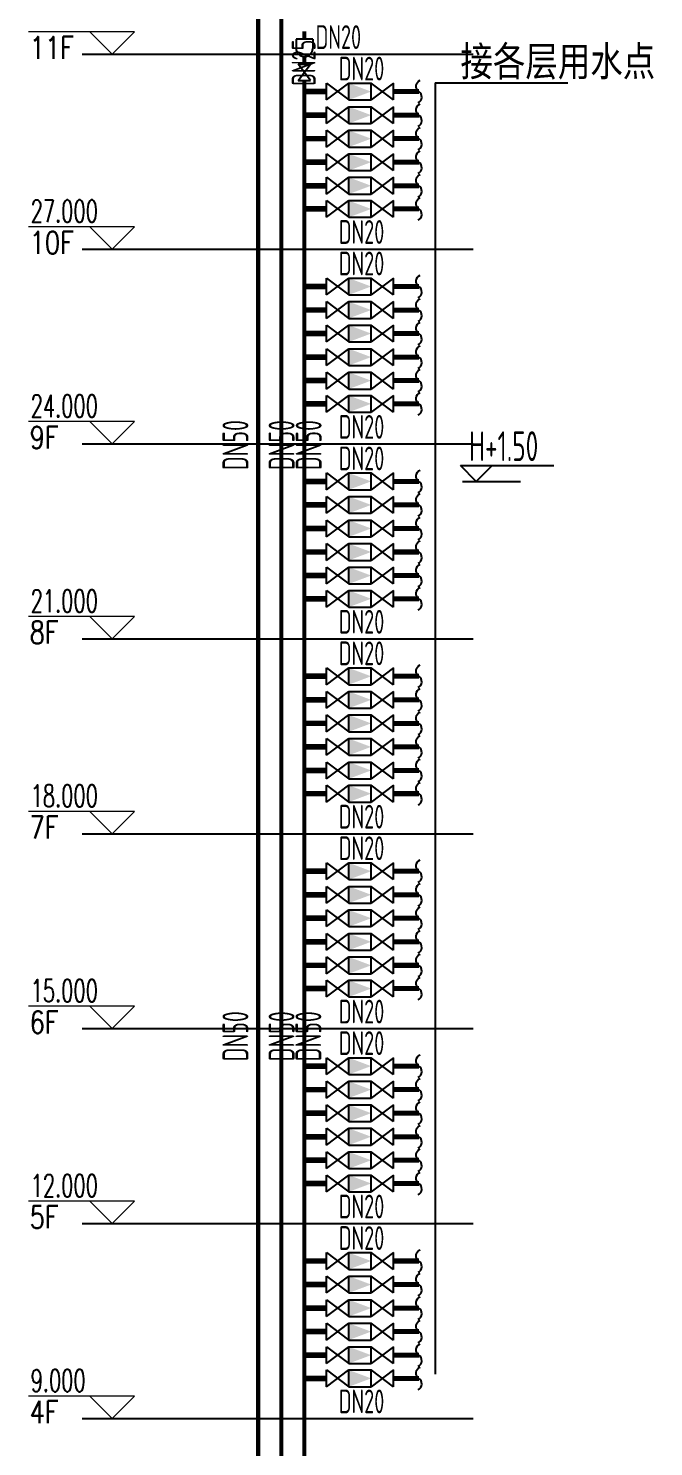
# Model space of a CAD drawing. Header units: millimetres. Extents: x 10779125 to 11142123, y -372083 to -144871.
# Drawn here: x 10897013 to 10903067, y -328478 to -314739 of the extents above; entities that cross this region are included whole.
import ezdxf
from ezdxf.enums import TextEntityAlignment as Align

# ---------------------------------------------------------------- set-up
doc = ezdxf.new("R2010")
doc.units = ezdxf.units.MM
doc.header["$LTSCALE"] = 1000
doc.header["$MEASUREMENT"] = 0
doc.layers.get('0').update_dxf_attribs({"color": 255, "linetype": 'CONTINUOUS'})
for name, color, linetype in [('_标注', 7, 'CONTINUOUS'), ('JG', 1, 'CONTINUOUS'), ('TWT', 7, 'CONTINUOUS'), ('TWT_TEXT', 7, 'CONTINUOUS'), ('W-OTHERS02', 7, 'CONTINUOUS'), ('WW_PJ', 7, 'CONTINUOUS'), ('喷淋', 6, 'CONTINUOUS'), ('消防', 3, 'CONTINUOUS')]:
    doc.layers.add(name, color=color, linetype=linetype)
doc.layers.add('TWT_ELEV', color=3, linetype='CONTINUOUS', lineweight=15)
doc.styles.add('_TWT_DIM', font='SIMPLEX', dxfattribs={"width": 0.8, "height": 3.5, "bigfont": 'HZTXT'})
doc.styles.add('_TWT_DIM_ELE', font='SIMPLEX', dxfattribs={"width": 0.8, "height": 3.5, "bigfont": 'HZTXT'})
doc.styles.add('gps_hz', font='tssdeng.shx', dxfattribs={"width": 0.7, "bigfont": 'tssdchn.shx'})
doc.styles.get("Standard").update_dxf_attribs({"font": 'symbol.ttf'})

# ---------------------------------------------------------------- blocks, each defined once
blk = doc.blocks.new('$DGFH')
blk.add_lwpolyline([(0.07, -1.01, -0.575183), (0, 0, 0.604745), (-0.11, 1.01, 16.924828)], format="xyb")

msp = doc.modelspace()

# ---------------------------------------------------------------- linework, layer by layer
for p, q in [((10900951.4, -315265.5), (10902236.5, -315265.5)), ((10900951.4, -315265.5), (10900951.4, -327775.6)), ((10901218.2, -319127.8), (10901779.8, -319127.8))]:
    msp.add_line(p, q)
at = {"layer": 'JG'}
for points, const_width in [([(10899237.9, -288179.3), (10899237.9, -333249.1)], 40.1), ([(10899462, -302059.3), (10899462, -333397.2)], 40.1), ([(10899686.2, -314844.1), (10899686.2, -314769.3)], 40.1), ([(10899686.2, -315085), (10899686.2, -315013.2)], 40.1), ([(10899686.2, -315245.5), (10899686.2, -333249.1)], 40.1), ([(10899686.2, -315351.8), (10899898.4, -315351.8)], 54.2), ([(10900548.6, -315351.8), (10900794.7, -315351.8)], 48.8), ([(10899686.2, -315579.8), (10899898.4, -315579.8)], 54.2), ([(10900548.6, -315579.8), (10900794.7, -315579.8)], 48.8), ([(10899686.2, -315807.7), (10899898.4, -315807.7)], 54.2), ([(10900548.6, -315807.7), (10900794.7, -315807.7)], 48.8), ([(10899686.2, -316035.7), (10899898.4, -316035.7)], 54.2), ([(10900548.6, -316035.7), (10900794.7, -316035.7)], 48.8), ([(10899686.2, -316263.7), (10899898.4, -316263.7)], 54.2), ([(10900548.6, -316263.7), (10900794.7, -316263.7)], 48.8), ([(10899686.2, -316488.7), (10899898.4, -316488.7)], 54.2), ([(10900548.6, -316488.7), (10900794.7, -316488.7)], 48.8), ([(10899686.2, -317239.8), (10899898.4, -317239.8)], 54.2), ([(10900548.6, -317239.8), (10900794.7, -317239.8)], 48.8), ([(10899686.2, -317467.8), (10899898.4, -317467.8)], 54.2), ([(10900548.6, -317467.8), (10900794.7, -317467.8)], 48.8), ([(10899686.2, -317695.7), (10899898.4, -317695.7)], 54.2), ([(10900548.6, -317695.7), (10900794.7, -317695.7)], 48.8), ([(10899686.2, -317923.7), (10899898.4, -317923.7)], 54.2), ([(10900548.6, -317923.7), (10900794.7, -317923.7)], 48.8), ([(10899686.2, -318151.7), (10899898.4, -318151.7)], 54.2), ([(10900548.6, -318151.7), (10900794.7, -318151.7)], 48.8), ([(10899686.2, -318376.7), (10899898.4, -318376.7)], 54.2), ([(10900548.6, -318376.7), (10900794.7, -318376.7)], 48.8), ([(10899686.2, -319127.8), (10899898.4, -319127.8)], 54.2), ([(10900548.6, -319127.8), (10900794.7, -319127.8)], 48.8), ([(10899686.2, -319355.8), (10899898.4, -319355.8)], 54.2), ([(10900548.6, -319355.8), (10900794.7, -319355.8)], 48.8), ([(10899686.2, -319583.7), (10899898.4, -319583.7)], 54.2), ([(10900548.6, -319583.7), (10900794.7, -319583.7)], 48.8), ([(10899686.2, -319811.7), (10899898.4, -319811.7)], 54.2), ([(10900548.6, -319811.7), (10900794.7, -319811.7)], 48.8), ([(10899686.2, -320039.7), (10899898.4, -320039.7)], 54.2), ([(10900548.6, -320039.7), (10900794.7, -320039.7)], 48.8), ([(10899686.2, -320264.7), (10899898.4, -320264.7)], 54.2), ([(10900548.6, -320264.7), (10900794.7, -320264.7)], 48.8), ([(10899686.2, -321015.8), (10899898.4, -321015.8)], 54.2), ([(10900548.6, -321015.8), (10900794.7, -321015.8)], 48.8), ([(10899686.2, -321243.8), (10899898.4, -321243.8)], 54.2), ([(10900548.6, -321243.8), (10900794.7, -321243.8)], 48.8), ([(10899686.2, -321471.7), (10899898.4, -321471.7)], 54.2), ([(10900548.6, -321471.7), (10900794.7, -321471.7)], 48.8), ([(10899686.2, -321699.7), (10899898.4, -321699.7)], 54.2), ([(10900548.6, -321699.7), (10900794.7, -321699.7)], 48.8), ([(10899686.2, -321927.7), (10899898.4, -321927.7)], 54.2), ([(10900548.6, -321927.7), (10900794.7, -321927.7)], 48.8), ([(10899686.2, -322152.7), (10899898.4, -322152.7)], 54.2), ([(10900548.6, -322152.7), (10900794.7, -322152.7)], 48.8), ([(10899686.2, -322903.8), (10899898.4, -322903.8)], 54.2), ([(10900548.6, -322903.8), (10900794.7, -322903.8)], 48.8), ([(10899686.2, -323131.8), (10899898.4, -323131.8)], 54.2), ([(10900548.6, -323131.8), (10900794.7, -323131.8)], 48.8), ([(10899686.2, -323359.7), (10899898.4, -323359.7)], 54.2), ([(10900548.6, -323359.7), (10900794.7, -323359.7)], 48.8), ([(10899686.2, -323587.7), (10899898.4, -323587.7)], 54.2), ([(10900548.6, -323587.7), (10900794.7, -323587.7)], 48.8), ([(10899686.2, -323815.7), (10899898.4, -323815.7)], 54.2), ([(10900548.6, -323815.7), (10900794.7, -323815.7)], 48.8), ([(10899686.2, -324040.7), (10899898.4, -324040.7)], 54.2), ([(10900548.6, -324040.7), (10900794.7, -324040.7)], 48.8), ([(10899686.2, -324791.8), (10899898.4, -324791.8)], 54.2), ([(10900548.6, -324791.8), (10900794.7, -324791.8)], 48.8), ([(10899686.2, -325019.8), (10899898.4, -325019.8)], 54.2), ([(10900548.6, -325019.8), (10900794.7, -325019.8)], 48.8), ([(10899686.2, -325247.7), (10899898.4, -325247.7)], 54.2), ([(10900548.6, -325247.7), (10900794.7, -325247.7)], 48.8), ([(10899686.2, -325475.7), (10899898.4, -325475.7)], 54.2), ([(10900548.6, -325475.7), (10900794.7, -325475.7)], 48.8), ([(10899686.2, -325703.7), (10899898.4, -325703.7)], 54.2), ([(10900548.6, -325703.7), (10900794.7, -325703.7)], 48.8), ([(10899686.2, -325928.7), (10899898.4, -325928.7)], 54.2), ([(10900548.6, -325928.7), (10900794.7, -325928.7)], 48.8), ([(10899686.2, -326679.8), (10899898.4, -326679.8)], 54.2), ([(10900548.6, -326679.8), (10900794.7, -326679.8)], 48.8), ([(10899686.2, -326907.8), (10899898.4, -326907.8)], 54.2), ([(10900548.6, -326907.8), (10900794.7, -326907.8)], 48.8), ([(10899686.2, -327135.7), (10899898.4, -327135.7)], 54.2), ([(10900548.6, -327135.7), (10900794.7, -327135.7)], 48.8), ([(10899686.2, -327363.7), (10899898.4, -327363.7)], 54.2), ([(10900548.6, -327363.7), (10900794.7, -327363.7)], 48.8), ([(10899686.2, -327591.7), (10899898.4, -327591.7)], 54.2), ([(10900548.6, -327591.7), (10900794.7, -327591.7)], 48.8), ([(10899686.2, -327816.7), (10899898.4, -327816.7)], 54.2), ([(10900548.6, -327816.7), (10900794.7, -327816.7)], 48.8)]:
    msp.add_lwpolyline(points, dxfattribs=dict(at, const_width=const_width))
at = {"layer": 'TWT', "color": 8}
for p, q in [((10897534.8, -314988.8), (10901321.3, -314988.8)), ((10897534.8, -316876.8), (10901321.3, -316876.8)), ((10897534.8, -318764.8), (10901321.3, -318764.8)), ((10897534.8, -320652.8), (10901321.3, -320652.8)), ((10897534.8, -322540.8), (10901321.3, -322540.8)), ((10897534.8, -324428.8), (10901321.3, -324428.8)), ((10897534.8, -326316.8), (10901321.3, -326316.8)), ((10897534.8, -328204.8), (10901321.3, -328204.8))]:
    msp.add_line(p, q, dxfattribs=at)
at = {"layer": 'TWT_ELEV'}
for p, q in [((10898041, -314772.8), (10897013.5, -314772.8)), ((10897825, -314988.8), (10897609, -314772.8)), ((10897825, -314988.8), (10898041, -314772.8)), ((10898041, -316660.8), (10897013.5, -316660.8)), ((10897825, -316876.8), (10897609, -316660.8)), ((10897825, -316876.8), (10898041, -316660.8)), ((10898041, -318548.8), (10897013.5, -318548.8)), ((10897825, -318764.8), (10897609, -318548.8)), ((10897825, -318764.8), (10898041, -318548.8)), ((10898041, -320436.8), (10897013.5, -320436.8)), ((10897825, -320652.8), (10897609, -320436.8)), ((10897825, -320652.8), (10898041, -320436.8)), ((10898041, -322324.8), (10897013.5, -322324.8)), ((10897825, -322540.8), (10897609, -322324.8)), ((10897825, -322540.8), (10898041, -322324.8)), ((10898041, -324212.8), (10897013.5, -324212.8)), ((10897825, -324428.8), (10897609, -324212.8)), ((10897825, -324428.8), (10898041, -324212.8)), ((10898041, -326100.8), (10897013.5, -326100.8)), ((10897825, -326316.8), (10897609, -326100.8)), ((10897825, -326316.8), (10898041, -326100.8)), ((10898041, -327988.8), (10897013.5, -327988.8)), ((10897825, -328204.8), (10897609, -327988.8)), ((10897825, -328204.8), (10898041, -327988.8))]:
    msp.add_line(p, q, dxfattribs=at)
at = {"layer": 'W-OTHERS02', "color": 0}
for p, q in [((10901350.3, -319127.8), (10901197.6, -318975)), ((10901197.6, -318975), (10902085.2, -318975)), ((10901350.3, -319127.8), (10901197.6, -318975)), ((10901197.6, -318975), (10902102.7, -318975)), ((10901350.3, -319127.8), (10901503.1, -318975)), ((10901350.3, -319127.8), (10901503.1, -318975))]:
    msp.add_line(p, q, dxfattribs=at)
at = {"layer": '喷淋'}
for p, q in [((10899746.4, -315245.5), (10899625.9, -315085)), ((10899625.9, -315245.5), (10899746.4, -315085)), ((10899625.9, -315085), (10899746.4, -315085)), ((10899625.9, -315245.5), (10899746.4, -315245.5)), ((10899898.4, -315433.1), (10899898.4, -315270.5)), ((10899898.4, -315433.1), (10900115.2, -315270.5)), ((10899898.4, -315270.5), (10900115.2, -315433.1)), ((10900115.2, -315270.5), (10900331.9, -315270.5)), ((10900115.2, -315433.1), (10900115.2, -315270.5)), ((10900115.2, -315433.1), (10900115.2, -315270.5)), ((10900115.2, -315433.1), (10900115.2, -315270.5)), ((10900115.2, -315433.1), (10900115.2, -315270.5)), ((10900115.2, -315433.1), (10900115.2, -315270.5)), ((10900115.2, -315433.1), (10900115.2, -315270.5)), ((10900115.2, -315433.1), (10900115.2, -315270.5)), ((10900115.2, -315433.1), (10900115.2, -315270.5)), ((10900115.2, -315433.1), (10900115.2, -315270.5)), ((10900331.9, -315433.1), (10900331.9, -315270.5)), ((10900548.6, -315433.1), (10900331.9, -315270.5)), ((10900548.6, -315270.5), (10900331.9, -315433.1)), ((10900548.6, -315433.1), (10900548.6, -315270.5)), ((10900115.2, -315433.1), (10900331.9, -315433.1)), ((10899898.4, -315661), (10899898.4, -315498.5)), ((10899898.4, -315661), (10900115.2, -315498.5)), ((10899898.4, -315498.5), (10900115.2, -315661)), ((10900115.2, -315498.5), (10900331.9, -315498.5)), ((10900115.2, -315661), (10900115.2, -315498.5)), ((10900115.2, -315661), (10900115.2, -315498.5)), ((10900115.2, -315661), (10900115.2, -315498.5)), ((10900115.2, -315661), (10900115.2, -315498.5)), ((10900115.2, -315661), (10900115.2, -315498.5)), ((10900115.2, -315661), (10900115.2, -315498.5)), ((10900115.2, -315661), (10900115.2, -315498.5)), ((10900115.2, -315661), (10900115.2, -315498.5)), ((10900115.2, -315661), (10900115.2, -315498.5)), ((10900331.9, -315661), (10900331.9, -315498.5)), ((10900548.6, -315661), (10900331.9, -315498.5)), ((10900548.6, -315498.5), (10900331.9, -315661)), ((10900548.6, -315661), (10900548.6, -315498.5)), ((10900115.2, -315661), (10900331.9, -315661)), ((10899898.4, -315889), (10899898.4, -315726.5)), ((10899898.4, -315889), (10900115.2, -315726.5)), ((10899898.4, -315726.5), (10900115.2, -315889)), ((10900115.2, -315726.5), (10900331.9, -315726.5)), ((10900115.2, -315889), (10900115.2, -315726.5)), ((10900115.2, -315889), (10900115.2, -315726.5)), ((10900115.2, -315889), (10900115.2, -315726.5)), ((10900115.2, -315889), (10900115.2, -315726.5)), ((10900115.2, -315889), (10900115.2, -315726.5)), ((10900115.2, -315889), (10900115.2, -315726.5)), ((10900115.2, -315889), (10900115.2, -315726.5)), ((10900115.2, -315889), (10900115.2, -315726.5)), ((10900115.2, -315889), (10900115.2, -315726.5)), ((10900331.9, -315889), (10900331.9, -315726.5)), ((10900548.6, -315889), (10900331.9, -315726.5)), ((10900548.6, -315726.5), (10900331.9, -315889)), ((10900548.6, -315889), (10900548.6, -315726.5)), ((10899898.4, -316117), (10899898.4, -315954.4)), ((10899898.4, -316117), (10900115.2, -315954.4)), ((10899898.4, -315954.4), (10900115.2, -316117)), ((10900115.2, -315889), (10900331.9, -315889)), ((10900115.2, -315954.4), (10900331.9, -315954.4)), ((10900115.2, -316117), (10900115.2, -315954.4)), ((10900115.2, -316117), (10900115.2, -315954.4)), ((10900115.2, -316117), (10900115.2, -315954.4)), ((10900115.2, -316117), (10900115.2, -315954.4)), ((10900115.2, -316117), (10900115.2, -315954.4)), ((10900115.2, -316117), (10900115.2, -315954.4)), ((10900115.2, -316117), (10900115.2, -315954.4)), ((10900115.2, -316117), (10900115.2, -315954.4)), ((10900115.2, -316117), (10900115.2, -315954.4)), ((10900331.9, -316117), (10900331.9, -315954.4)), ((10900548.6, -316117), (10900331.9, -315954.4)), ((10900548.6, -315954.4), (10900331.9, -316117)), ((10900548.6, -316117), (10900548.6, -315954.4)), ((10900115.2, -316117), (10900331.9, -316117)), ((10899898.4, -316345), (10899898.4, -316182.4)), ((10899898.4, -316345), (10900115.2, -316182.4)), ((10899898.4, -316182.4), (10900115.2, -316345)), ((10900115.2, -316182.4), (10900331.9, -316182.4)), ((10900115.2, -316345), (10900115.2, -316182.4)), ((10900115.2, -316345), (10900115.2, -316182.4)), ((10900115.2, -316345), (10900115.2, -316182.4)), ((10900115.2, -316345), (10900115.2, -316182.4)), ((10900115.2, -316345), (10900115.2, -316182.4)), ((10900115.2, -316345), (10900115.2, -316182.4)), ((10900115.2, -316345), (10900115.2, -316182.4)), ((10900115.2, -316345), (10900115.2, -316182.4)), ((10900115.2, -316345), (10900115.2, -316182.4)), ((10900331.9, -316345), (10900331.9, -316182.4)), ((10900548.6, -316345), (10900331.9, -316182.4)), ((10900548.6, -316182.4), (10900331.9, -316345)), ((10900548.6, -316345), (10900548.6, -316182.4)), ((10900115.2, -316345), (10900331.9, -316345)), ((10899898.4, -316569.9), (10899898.4, -316407.4)), ((10899898.4, -316569.9), (10900115.2, -316407.4)), ((10899898.4, -316407.4), (10900115.2, -316569.9)), ((10900115.2, -316407.4), (10900331.9, -316407.4)), ((10900115.2, -316569.9), (10900115.2, -316407.4)), ((10900115.2, -316569.9), (10900115.2, -316407.4)), ((10900115.2, -316569.9), (10900115.2, -316407.4)), ((10900115.2, -316569.9), (10900115.2, -316407.4)), ((10900115.2, -316569.9), (10900115.2, -316407.4)), ((10900115.2, -316569.9), (10900115.2, -316407.4)), ((10900115.2, -316569.9), (10900115.2, -316407.4)), ((10900115.2, -316569.9), (10900115.2, -316407.4)), ((10900115.2, -316569.9), (10900115.2, -316407.4)), ((10900331.9, -316569.9), (10900331.9, -316407.4)), ((10900548.6, -316569.9), (10900331.9, -316407.4)), ((10900548.6, -316407.4), (10900331.9, -316569.9)), ((10900548.6, -316569.9), (10900548.6, -316407.4)), ((10900115.2, -316569.9), (10900331.9, -316569.9)), ((10899898.4, -317321.1), (10899898.4, -317158.5)), ((10899898.4, -317321.1), (10900115.2, -317158.5)), ((10899898.4, -317158.5), (10900115.2, -317321.1)), ((10900115.2, -317158.5), (10900331.9, -317158.5)), ((10900115.2, -317321.1), (10900115.2, -317158.5)), ((10900115.2, -317321.1), (10900115.2, -317158.5)), ((10900115.2, -317321.1), (10900115.2, -317158.5)), ((10900115.2, -317321.1), (10900115.2, -317158.5)), ((10900115.2, -317321.1), (10900115.2, -317158.5)), ((10900115.2, -317321.1), (10900115.2, -317158.5)), ((10900115.2, -317321.1), (10900115.2, -317158.5)), ((10900115.2, -317321.1), (10900115.2, -317158.5)), ((10900115.2, -317321.1), (10900115.2, -317158.5)), ((10900331.9, -317321.1), (10900331.9, -317158.5)), ((10900548.6, -317321.1), (10900331.9, -317158.5)), ((10900548.6, -317158.5), (10900331.9, -317321.1)), ((10900548.6, -317321.1), (10900548.6, -317158.5)), ((10900115.2, -317321.1), (10900331.9, -317321.1)), ((10899898.4, -317549), (10899898.4, -317386.5)), ((10899898.4, -317549), (10900115.2, -317386.5)), ((10899898.4, -317386.5), (10900115.2, -317549)), ((10900115.2, -317386.5), (10900331.9, -317386.5)), ((10900115.2, -317549), (10900115.2, -317386.5)), ((10900115.2, -317549), (10900115.2, -317386.5)), ((10900115.2, -317549), (10900115.2, -317386.5)), ((10900115.2, -317549), (10900115.2, -317386.5)), ((10900115.2, -317549), (10900115.2, -317386.5)), ((10900115.2, -317549), (10900115.2, -317386.5)), ((10900115.2, -317549), (10900115.2, -317386.5)), ((10900115.2, -317549), (10900115.2, -317386.5)), ((10900115.2, -317549), (10900115.2, -317386.5)), ((10900331.9, -317549), (10900331.9, -317386.5)), ((10900548.6, -317549), (10900331.9, -317386.5)), ((10900548.6, -317386.5), (10900331.9, -317549)), ((10900548.6, -317549), (10900548.6, -317386.5)), ((10899898.4, -317777), (10899898.4, -317614.5)), ((10899898.4, -317777), (10900115.2, -317614.5)), ((10899898.4, -317614.5), (10900115.2, -317777)), ((10900115.2, -317549), (10900331.9, -317549)), ((10900115.2, -317614.5), (10900331.9, -317614.5)), ((10900115.2, -317777), (10900115.2, -317614.5)), ((10900115.2, -317777), (10900115.2, -317614.5)), ((10900115.2, -317777), (10900115.2, -317614.5)), ((10900115.2, -317777), (10900115.2, -317614.5)), ((10900115.2, -317777), (10900115.2, -317614.5)), ((10900115.2, -317777), (10900115.2, -317614.5)), ((10900115.2, -317777), (10900115.2, -317614.5)), ((10900115.2, -317777), (10900115.2, -317614.5)), ((10900115.2, -317777), (10900115.2, -317614.5)), ((10900331.9, -317777), (10900331.9, -317614.5)), ((10900548.6, -317777), (10900331.9, -317614.5)), ((10900548.6, -317614.5), (10900331.9, -317777)), ((10900548.6, -317777), (10900548.6, -317614.5)), ((10899898.4, -318005), (10899898.4, -317842.4)), ((10899898.4, -318005), (10900115.2, -317842.4)), ((10899898.4, -317842.4), (10900115.2, -318005)), ((10900115.2, -317777), (10900331.9, -317777)), ((10900115.2, -317842.4), (10900331.9, -317842.4)), ((10900115.2, -318005), (10900115.2, -317842.4)), ((10900115.2, -318005), (10900115.2, -317842.4)), ((10900115.2, -318005), (10900115.2, -317842.4)), ((10900115.2, -318005), (10900115.2, -317842.4)), ((10900115.2, -318005), (10900115.2, -317842.4)), ((10900115.2, -318005), (10900115.2, -317842.4)), ((10900115.2, -318005), (10900115.2, -317842.4)), ((10900115.2, -318005), (10900115.2, -317842.4)), ((10900115.2, -318005), (10900115.2, -317842.4)), ((10900331.9, -318005), (10900331.9, -317842.4)), ((10900548.6, -318005), (10900331.9, -317842.4)), ((10900548.6, -317842.4), (10900331.9, -318005)), ((10900548.6, -318005), (10900548.6, -317842.4)), ((10900115.2, -318005), (10900331.9, -318005)), ((10899898.4, -318233), (10899898.4, -318070.4)), ((10899898.4, -318233), (10900115.2, -318070.4)), ((10899898.4, -318070.4), (10900115.2, -318233)), ((10900115.2, -318070.4), (10900331.9, -318070.4)), ((10900115.2, -318233), (10900115.2, -318070.4)), ((10900115.2, -318233), (10900115.2, -318070.4)), ((10900115.2, -318233), (10900115.2, -318070.4)), ((10900115.2, -318233), (10900115.2, -318070.4)), ((10900115.2, -318233), (10900115.2, -318070.4)), ((10900115.2, -318233), (10900115.2, -318070.4)), ((10900115.2, -318233), (10900115.2, -318070.4)), ((10900115.2, -318233), (10900115.2, -318070.4)), ((10900115.2, -318233), (10900115.2, -318070.4)), ((10900331.9, -318233), (10900331.9, -318070.4)), ((10900548.6, -318233), (10900331.9, -318070.4)), ((10900548.6, -318070.4), (10900331.9, -318233)), ((10900548.6, -318233), (10900548.6, -318070.4)), ((10899898.4, -318457.9), (10899898.4, -318295.4)), ((10899898.4, -318457.9), (10900115.2, -318295.4)), ((10899898.4, -318295.4), (10900115.2, -318457.9)), ((10900115.2, -318233), (10900331.9, -318233)), ((10900115.2, -318295.4), (10900331.9, -318295.4)), ((10900115.2, -318457.9), (10900115.2, -318295.4)), ((10900115.2, -318457.9), (10900115.2, -318295.4)), ((10900115.2, -318457.9), (10900115.2, -318295.4)), ((10900115.2, -318457.9), (10900115.2, -318295.4)), ((10900115.2, -318457.9), (10900115.2, -318295.4)), ((10900115.2, -318457.9), (10900115.2, -318295.4)), ((10900115.2, -318457.9), (10900115.2, -318295.4)), ((10900115.2, -318457.9), (10900115.2, -318295.4)), ((10900115.2, -318457.9), (10900115.2, -318295.4)), ((10900331.9, -318457.9), (10900331.9, -318295.4)), ((10900548.6, -318457.9), (10900331.9, -318295.4)), ((10900548.6, -318295.4), (10900331.9, -318457.9)), ((10900548.6, -318457.9), (10900548.6, -318295.4)), ((10900115.2, -318457.9), (10900331.9, -318457.9)), ((10899898.4, -319209.1), (10899898.4, -319046.5)), ((10899898.4, -319209.1), (10900115.2, -319046.5)), ((10899898.4, -319046.5), (10900115.2, -319209.1)), ((10900115.2, -319046.5), (10900331.9, -319046.5)), ((10900115.2, -319209.1), (10900115.2, -319046.5)), ((10900115.2, -319209.1), (10900115.2, -319046.5)), ((10900115.2, -319209.1), (10900115.2, -319046.5)), ((10900115.2, -319209.1), (10900115.2, -319046.5)), ((10900115.2, -319209.1), (10900115.2, -319046.5)), ((10900115.2, -319209.1), (10900115.2, -319046.5)), ((10900115.2, -319209.1), (10900115.2, -319046.5)), ((10900115.2, -319209.1), (10900115.2, -319046.5)), ((10900115.2, -319209.1), (10900115.2, -319046.5)), ((10900331.9, -319209.1), (10900331.9, -319046.5)), ((10900548.6, -319209.1), (10900331.9, -319046.5)), ((10900548.6, -319046.5), (10900331.9, -319209.1)), ((10900548.6, -319209.1), (10900548.6, -319046.5)), ((10899898.4, -319437), (10899898.4, -319274.5)), ((10899898.4, -319437), (10900115.2, -319274.5)), ((10899898.4, -319274.5), (10900115.2, -319437)), ((10900115.2, -319209.1), (10900331.9, -319209.1)), ((10900115.2, -319274.5), (10900331.9, -319274.5)), ((10900115.2, -319437), (10900115.2, -319274.5)), ((10900115.2, -319437), (10900115.2, -319274.5)), ((10900115.2, -319437), (10900115.2, -319274.5)), ((10900115.2, -319437), (10900115.2, -319274.5)), ((10900115.2, -319437), (10900115.2, -319274.5)), ((10900115.2, -319437), (10900115.2, -319274.5)), ((10900115.2, -319437), (10900115.2, -319274.5)), ((10900115.2, -319437), (10900115.2, -319274.5)), ((10900115.2, -319437), (10900115.2, -319274.5)), ((10900331.9, -319437), (10900331.9, -319274.5)), ((10900548.6, -319437), (10900331.9, -319274.5)), ((10900548.6, -319274.5), (10900331.9, -319437)), ((10900548.6, -319437), (10900548.6, -319274.5)), ((10899898.4, -319665), (10899898.4, -319502.5)), ((10899898.4, -319665), (10900115.2, -319502.5)), ((10899898.4, -319502.5), (10900115.2, -319665)), ((10900115.2, -319437), (10900331.9, -319437)), ((10900115.2, -319502.5), (10900331.9, -319502.5)), ((10900115.2, -319665), (10900115.2, -319502.5)), ((10900115.2, -319665), (10900115.2, -319502.5)), ((10900115.2, -319665), (10900115.2, -319502.5)), ((10900115.2, -319665), (10900115.2, -319502.5)), ((10900115.2, -319665), (10900115.2, -319502.5)), ((10900115.2, -319665), (10900115.2, -319502.5)), ((10900115.2, -319665), (10900115.2, -319502.5)), ((10900115.2, -319665), (10900115.2, -319502.5)), ((10900115.2, -319665), (10900115.2, -319502.5)), ((10900331.9, -319665), (10900331.9, -319502.5)), ((10900548.6, -319665), (10900331.9, -319502.5)), ((10900548.6, -319502.5), (10900331.9, -319665)), ((10900548.6, -319665), (10900548.6, -319502.5)), ((10900115.2, -319665), (10900331.9, -319665)), ((10899898.4, -319893), (10899898.4, -319730.4)), ((10899898.4, -319893), (10900115.2, -319730.4)), ((10899898.4, -319730.4), (10900115.2, -319893)), ((10900115.2, -319730.4), (10900331.9, -319730.4)), ((10900115.2, -319893), (10900115.2, -319730.4)), ((10900115.2, -319893), (10900115.2, -319730.4)), ((10900115.2, -319893), (10900115.2, -319730.4)), ((10900115.2, -319893), (10900115.2, -319730.4)), ((10900115.2, -319893), (10900115.2, -319730.4)), ((10900115.2, -319893), (10900115.2, -319730.4)), ((10900115.2, -319893), (10900115.2, -319730.4)), ((10900115.2, -319893), (10900115.2, -319730.4)), ((10900115.2, -319893), (10900115.2, -319730.4)), ((10900331.9, -319893), (10900331.9, -319730.4)), ((10900548.6, -319893), (10900331.9, -319730.4)), ((10900548.6, -319730.4), (10900331.9, -319893)), ((10900548.6, -319893), (10900548.6, -319730.4)), ((10899898.4, -320121), (10899898.4, -319958.4)), ((10899898.4, -320121), (10900115.2, -319958.4)), ((10899898.4, -319958.4), (10900115.2, -320121)), ((10900115.2, -319893), (10900331.9, -319893)), ((10900115.2, -319958.4), (10900331.9, -319958.4)), ((10900115.2, -320121), (10900115.2, -319958.4)), ((10900115.2, -320121), (10900115.2, -319958.4)), ((10900115.2, -320121), (10900115.2, -319958.4)), ((10900115.2, -320121), (10900115.2, -319958.4)), ((10900115.2, -320121), (10900115.2, -319958.4)), ((10900115.2, -320121), (10900115.2, -319958.4)), ((10900115.2, -320121), (10900115.2, -319958.4)), ((10900115.2, -320121), (10900115.2, -319958.4)), ((10900115.2, -320121), (10900115.2, -319958.4)), ((10900331.9, -320121), (10900331.9, -319958.4)), ((10900548.6, -320121), (10900331.9, -319958.4)), ((10900548.6, -319958.4), (10900331.9, -320121)), ((10900548.6, -320121), (10900548.6, -319958.4)), ((10899898.4, -320345.9), (10899898.4, -320183.4)), ((10899898.4, -320345.9), (10900115.2, -320183.4)), ((10899898.4, -320183.4), (10900115.2, -320345.9)), ((10900115.2, -320121), (10900331.9, -320121)), ((10900115.2, -320183.4), (10900331.9, -320183.4)), ((10900115.2, -320345.9), (10900115.2, -320183.4)), ((10900115.2, -320345.9), (10900115.2, -320183.4)), ((10900115.2, -320345.9), (10900115.2, -320183.4)), ((10900115.2, -320345.9), (10900115.2, -320183.4)), ((10900115.2, -320345.9), (10900115.2, -320183.4)), ((10900115.2, -320345.9), (10900115.2, -320183.4)), ((10900115.2, -320345.9), (10900115.2, -320183.4)), ((10900115.2, -320345.9), (10900115.2, -320183.4)), ((10900115.2, -320345.9), (10900115.2, -320183.4)), ((10900331.9, -320345.9), (10900331.9, -320183.4)), ((10900548.6, -320345.9), (10900331.9, -320183.4)), ((10900548.6, -320183.4), (10900331.9, -320345.9)), ((10900548.6, -320345.9), (10900548.6, -320183.4)), ((10900115.2, -320345.9), (10900331.9, -320345.9)), ((10899898.4, -321097.1), (10899898.4, -320934.5)), ((10899898.4, -321097.1), (10900115.2, -320934.5)), ((10899898.4, -320934.5), (10900115.2, -321097.1)), ((10900115.2, -320934.5), (10900331.9, -320934.5)), ((10900115.2, -321097.1), (10900115.2, -320934.5)), ((10900115.2, -321097.1), (10900115.2, -320934.5)), ((10900115.2, -321097.1), (10900115.2, -320934.5)), ((10900115.2, -321097.1), (10900115.2, -320934.5)), ((10900115.2, -321097.1), (10900115.2, -320934.5)), ((10900115.2, -321097.1), (10900115.2, -320934.5)), ((10900115.2, -321097.1), (10900115.2, -320934.5)), ((10900115.2, -321097.1), (10900115.2, -320934.5)), ((10900115.2, -321097.1), (10900115.2, -320934.5)), ((10900331.9, -321097.1), (10900331.9, -320934.5)), ((10900548.6, -321097.1), (10900331.9, -320934.5)), ((10900548.6, -320934.5), (10900331.9, -321097.1)), ((10900548.6, -321097.1), (10900548.6, -320934.5)), ((10899898.4, -321325), (10899898.4, -321162.5)), ((10899898.4, -321325), (10900115.2, -321162.5)), ((10899898.4, -321162.5), (10900115.2, -321325)), ((10900115.2, -321097.1), (10900331.9, -321097.1)), ((10900115.2, -321162.5), (10900331.9, -321162.5)), ((10900115.2, -321325), (10900115.2, -321162.5)), ((10900115.2, -321325), (10900115.2, -321162.5)), ((10900115.2, -321325), (10900115.2, -321162.5)), ((10900115.2, -321325), (10900115.2, -321162.5)), ((10900115.2, -321325), (10900115.2, -321162.5)), ((10900115.2, -321325), (10900115.2, -321162.5)), ((10900115.2, -321325), (10900115.2, -321162.5)), ((10900115.2, -321325), (10900115.2, -321162.5)), ((10900115.2, -321325), (10900115.2, -321162.5)), ((10900331.9, -321325), (10900331.9, -321162.5)), ((10900548.6, -321325), (10900331.9, -321162.5)), ((10900548.6, -321162.5), (10900331.9, -321325)), ((10900548.6, -321325), (10900548.6, -321162.5)), ((10900115.2, -321325), (10900331.9, -321325)), ((10899898.4, -321553), (10899898.4, -321390.5)), ((10899898.4, -321553), (10900115.2, -321390.5)), ((10899898.4, -321390.5), (10900115.2, -321553)), ((10900115.2, -321390.5), (10900331.9, -321390.5)), ((10900115.2, -321553), (10900115.2, -321390.5)), ((10900115.2, -321553), (10900115.2, -321390.5)), ((10900115.2, -321553), (10900115.2, -321390.5)), ((10900115.2, -321553), (10900115.2, -321390.5)), ((10900115.2, -321553), (10900115.2, -321390.5)), ((10900115.2, -321553), (10900115.2, -321390.5)), ((10900115.2, -321553), (10900115.2, -321390.5)), ((10900115.2, -321553), (10900115.2, -321390.5)), ((10900115.2, -321553), (10900115.2, -321390.5)), ((10900331.9, -321553), (10900331.9, -321390.5)), ((10900548.6, -321553), (10900331.9, -321390.5)), ((10900548.6, -321390.5), (10900331.9, -321553)), ((10900548.6, -321553), (10900548.6, -321390.5)), ((10899898.4, -321781), (10899898.4, -321618.4)), ((10899898.4, -321781), (10900115.2, -321618.4)), ((10899898.4, -321618.4), (10900115.2, -321781)), ((10900115.2, -321553), (10900331.9, -321553)), ((10900115.2, -321618.4), (10900331.9, -321618.4)), ((10900115.2, -321781), (10900115.2, -321618.4)), ((10900115.2, -321781), (10900115.2, -321618.4)), ((10900115.2, -321781), (10900115.2, -321618.4)), ((10900115.2, -321781), (10900115.2, -321618.4)), ((10900115.2, -321781), (10900115.2, -321618.4)), ((10900115.2, -321781), (10900115.2, -321618.4)), ((10900115.2, -321781), (10900115.2, -321618.4)), ((10900115.2, -321781), (10900115.2, -321618.4)), ((10900115.2, -321781), (10900115.2, -321618.4)), ((10900331.9, -321781), (10900331.9, -321618.4)), ((10900548.6, -321781), (10900331.9, -321618.4)), ((10900548.6, -321618.4), (10900331.9, -321781)), ((10900548.6, -321781), (10900548.6, -321618.4)), ((10899898.4, -322009), (10899898.4, -321846.4)), ((10899898.4, -322009), (10900115.2, -321846.4)), ((10899898.4, -321846.4), (10900115.2, -322009)), ((10900115.2, -321781), (10900331.9, -321781)), ((10900115.2, -321846.4), (10900331.9, -321846.4)), ((10900115.2, -322009), (10900115.2, -321846.4)), ((10900115.2, -322009), (10900115.2, -321846.4)), ((10900115.2, -322009), (10900115.2, -321846.4)), ((10900115.2, -322009), (10900115.2, -321846.4)), ((10900115.2, -322009), (10900115.2, -321846.4)), ((10900115.2, -322009), (10900115.2, -321846.4)), ((10900115.2, -322009), (10900115.2, -321846.4)), ((10900115.2, -322009), (10900115.2, -321846.4)), ((10900115.2, -322009), (10900115.2, -321846.4)), ((10900331.9, -322009), (10900331.9, -321846.4)), ((10900548.6, -322009), (10900331.9, -321846.4)), ((10900548.6, -321846.4), (10900331.9, -322009)), ((10900548.6, -322009), (10900548.6, -321846.4)), ((10900115.2, -322009), (10900331.9, -322009)), ((10899898.4, -322233.9), (10899898.4, -322071.4)), ((10899898.4, -322233.9), (10900115.2, -322071.4)), ((10899898.4, -322071.4), (10900115.2, -322233.9)), ((10900115.2, -322071.4), (10900331.9, -322071.4)), ((10900115.2, -322233.9), (10900115.2, -322071.4)), ((10900115.2, -322233.9), (10900115.2, -322071.4)), ((10900115.2, -322233.9), (10900115.2, -322071.4)), ((10900115.2, -322233.9), (10900115.2, -322071.4)), ((10900115.2, -322233.9), (10900115.2, -322071.4)), ((10900115.2, -322233.9), (10900115.2, -322071.4)), ((10900115.2, -322233.9), (10900115.2, -322071.4)), ((10900115.2, -322233.9), (10900115.2, -322071.4)), ((10900115.2, -322233.9), (10900115.2, -322071.4)), ((10900331.9, -322233.9), (10900331.9, -322071.4)), ((10900548.6, -322233.9), (10900331.9, -322071.4)), ((10900548.6, -322071.4), (10900331.9, -322233.9)), ((10900548.6, -322233.9), (10900548.6, -322071.4)), ((10900115.2, -322233.9), (10900331.9, -322233.9)), ((10899898.4, -322985.1), (10899898.4, -322822.5)), ((10899898.4, -322985.1), (10900115.2, -322822.5)), ((10899898.4, -322822.5), (10900115.2, -322985.1)), ((10900115.2, -322822.5), (10900331.9, -322822.5)), ((10900115.2, -322985.1), (10900115.2, -322822.5)), ((10900115.2, -322985.1), (10900115.2, -322822.5)), ((10900115.2, -322985.1), (10900115.2, -322822.5)), ((10900115.2, -322985.1), (10900115.2, -322822.5)), ((10900115.2, -322985.1), (10900115.2, -322822.5)), ((10900115.2, -322985.1), (10900115.2, -322822.5)), ((10900115.2, -322985.1), (10900115.2, -322822.5)), ((10900115.2, -322985.1), (10900115.2, -322822.5)), ((10900115.2, -322985.1), (10900115.2, -322822.5)), ((10900331.9, -322985.1), (10900331.9, -322822.5)), ((10900548.6, -322985.1), (10900331.9, -322822.5)), ((10900548.6, -322822.5), (10900331.9, -322985.1)), ((10900548.6, -322985.1), (10900548.6, -322822.5)), ((10900115.2, -322985.1), (10900331.9, -322985.1)), ((10899898.4, -323213), (10899898.4, -323050.5)), ((10899898.4, -323213), (10900115.2, -323050.5)), ((10899898.4, -323050.5), (10900115.2, -323213)), ((10900115.2, -323050.5), (10900331.9, -323050.5)), ((10900115.2, -323213), (10900115.2, -323050.5)), ((10900115.2, -323213), (10900115.2, -323050.5)), ((10900115.2, -323213), (10900115.2, -323050.5)), ((10900115.2, -323213), (10900115.2, -323050.5)), ((10900115.2, -323213), (10900115.2, -323050.5)), ((10900115.2, -323213), (10900115.2, -323050.5)), ((10900115.2, -323213), (10900115.2, -323050.5)), ((10900115.2, -323213), (10900115.2, -323050.5)), ((10900115.2, -323213), (10900115.2, -323050.5)), ((10900331.9, -323213), (10900331.9, -323050.5)), ((10900548.6, -323213), (10900331.9, -323050.5)), ((10900548.6, -323050.5), (10900331.9, -323213)), ((10900548.6, -323213), (10900548.6, -323050.5)), ((10900115.2, -323213), (10900331.9, -323213)), ((10899898.4, -323441), (10899898.4, -323278.5)), ((10899898.4, -323441), (10900115.2, -323278.5)), ((10899898.4, -323278.5), (10900115.2, -323441)), ((10900115.2, -323278.5), (10900331.9, -323278.5)), ((10900115.2, -323441), (10900115.2, -323278.5)), ((10900115.2, -323441), (10900115.2, -323278.5)), ((10900115.2, -323441), (10900115.2, -323278.5)), ((10900115.2, -323441), (10900115.2, -323278.5)), ((10900115.2, -323441), (10900115.2, -323278.5)), ((10900115.2, -323441), (10900115.2, -323278.5)), ((10900115.2, -323441), (10900115.2, -323278.5)), ((10900115.2, -323441), (10900115.2, -323278.5)), ((10900115.2, -323441), (10900115.2, -323278.5)), ((10900331.9, -323441), (10900331.9, -323278.5)), ((10900548.6, -323441), (10900331.9, -323278.5)), ((10900548.6, -323278.5), (10900331.9, -323441)), ((10900548.6, -323441), (10900548.6, -323278.5)), ((10899898.4, -323669), (10899898.4, -323506.4)), ((10899898.4, -323669), (10900115.2, -323506.4)), ((10899898.4, -323506.4), (10900115.2, -323669)), ((10900115.2, -323441), (10900331.9, -323441)), ((10900115.2, -323506.4), (10900331.9, -323506.4)), ((10900115.2, -323669), (10900115.2, -323506.4)), ((10900115.2, -323669), (10900115.2, -323506.4)), ((10900115.2, -323669), (10900115.2, -323506.4)), ((10900115.2, -323669), (10900115.2, -323506.4)), ((10900115.2, -323669), (10900115.2, -323506.4)), ((10900115.2, -323669), (10900115.2, -323506.4)), ((10900115.2, -323669), (10900115.2, -323506.4)), ((10900115.2, -323669), (10900115.2, -323506.4)), ((10900115.2, -323669), (10900115.2, -323506.4)), ((10900331.9, -323669), (10900331.9, -323506.4)), ((10900548.6, -323669), (10900331.9, -323506.4)), ((10900548.6, -323506.4), (10900331.9, -323669)), ((10900548.6, -323669), (10900548.6, -323506.4)), ((10900115.2, -323669), (10900331.9, -323669)), ((10899898.4, -323897), (10899898.4, -323734.4)), ((10899898.4, -323897), (10900115.2, -323734.4)), ((10899898.4, -323734.4), (10900115.2, -323897)), ((10900115.2, -323734.4), (10900331.9, -323734.4)), ((10900115.2, -323897), (10900115.2, -323734.4)), ((10900115.2, -323897), (10900115.2, -323734.4)), ((10900115.2, -323897), (10900115.2, -323734.4)), ((10900115.2, -323897), (10900115.2, -323734.4)), ((10900115.2, -323897), (10900115.2, -323734.4)), ((10900115.2, -323897), (10900115.2, -323734.4)), ((10900115.2, -323897), (10900115.2, -323734.4)), ((10900115.2, -323897), (10900115.2, -323734.4)), ((10900115.2, -323897), (10900115.2, -323734.4)), ((10900331.9, -323897), (10900331.9, -323734.4)), ((10900548.6, -323897), (10900331.9, -323734.4)), ((10900548.6, -323734.4), (10900331.9, -323897)), ((10900548.6, -323897), (10900548.6, -323734.4)), ((10900115.2, -323897), (10900331.9, -323897)), ((10899898.4, -324121.9), (10899898.4, -323959.4)), ((10899898.4, -324121.9), (10900115.2, -323959.4)), ((10899898.4, -323959.4), (10900115.2, -324121.9)), ((10900115.2, -323959.4), (10900331.9, -323959.4)), ((10900115.2, -324121.9), (10900115.2, -323959.4)), ((10900115.2, -324121.9), (10900115.2, -323959.4)), ((10900115.2, -324121.9), (10900115.2, -323959.4)), ((10900115.2, -324121.9), (10900115.2, -323959.4)), ((10900115.2, -324121.9), (10900115.2, -323959.4)), ((10900115.2, -324121.9), (10900115.2, -323959.4)), ((10900115.2, -324121.9), (10900115.2, -323959.4)), ((10900115.2, -324121.9), (10900115.2, -323959.4)), ((10900115.2, -324121.9), (10900115.2, -323959.4)), ((10900331.9, -324121.9), (10900331.9, -323959.4)), ((10900548.6, -324121.9), (10900331.9, -323959.4)), ((10900548.6, -323959.4), (10900331.9, -324121.9)), ((10900548.6, -324121.9), (10900548.6, -323959.4)), ((10900115.2, -324121.9), (10900331.9, -324121.9)), ((10899898.4, -324873.1), (10899898.4, -324710.5)), ((10899898.4, -324873.1), (10900115.2, -324710.5)), ((10899898.4, -324710.5), (10900115.2, -324873.1)), ((10900115.2, -324710.5), (10900331.9, -324710.5)), ((10900115.2, -324873.1), (10900115.2, -324710.5)), ((10900115.2, -324873.1), (10900115.2, -324710.5)), ((10900115.2, -324873.1), (10900115.2, -324710.5)), ((10900115.2, -324873.1), (10900115.2, -324710.5)), ((10900115.2, -324873.1), (10900115.2, -324710.5)), ((10900115.2, -324873.1), (10900115.2, -324710.5)), ((10900115.2, -324873.1), (10900115.2, -324710.5)), ((10900115.2, -324873.1), (10900115.2, -324710.5)), ((10900115.2, -324873.1), (10900115.2, -324710.5)), ((10900331.9, -324873.1), (10900331.9, -324710.5)), ((10900548.6, -324873.1), (10900331.9, -324710.5)), ((10900548.6, -324710.5), (10900331.9, -324873.1)), ((10900548.6, -324873.1), (10900548.6, -324710.5)), ((10900115.2, -324873.1), (10900331.9, -324873.1)), ((10899898.4, -325101), (10899898.4, -324938.5)), ((10899898.4, -325101), (10900115.2, -324938.5)), ((10899898.4, -324938.5), (10900115.2, -325101)), ((10900115.2, -324938.5), (10900331.9, -324938.5)), ((10900115.2, -325101), (10900115.2, -324938.5)), ((10900115.2, -325101), (10900115.2, -324938.5)), ((10900115.2, -325101), (10900115.2, -324938.5)), ((10900115.2, -325101), (10900115.2, -324938.5)), ((10900115.2, -325101), (10900115.2, -324938.5)), ((10900115.2, -325101), (10900115.2, -324938.5)), ((10900115.2, -325101), (10900115.2, -324938.5)), ((10900115.2, -325101), (10900115.2, -324938.5)), ((10900115.2, -325101), (10900115.2, -324938.5)), ((10900331.9, -325101), (10900331.9, -324938.5)), ((10900548.6, -325101), (10900331.9, -324938.5)), ((10900548.6, -324938.5), (10900331.9, -325101)), ((10900548.6, -325101), (10900548.6, -324938.5)), ((10899898.4, -325329), (10899898.4, -325166.5)), ((10899898.4, -325329), (10900115.2, -325166.5)), ((10899898.4, -325166.5), (10900115.2, -325329)), ((10900115.2, -325101), (10900331.9, -325101)), ((10900115.2, -325166.5), (10900331.9, -325166.5)), ((10900115.2, -325329), (10900115.2, -325166.5)), ((10900115.2, -325329), (10900115.2, -325166.5)), ((10900115.2, -325329), (10900115.2, -325166.5)), ((10900115.2, -325329), (10900115.2, -325166.5)), ((10900115.2, -325329), (10900115.2, -325166.5)), ((10900115.2, -325329), (10900115.2, -325166.5)), ((10900115.2, -325329), (10900115.2, -325166.5)), ((10900115.2, -325329), (10900115.2, -325166.5)), ((10900115.2, -325329), (10900115.2, -325166.5)), ((10900331.9, -325329), (10900331.9, -325166.5)), ((10900548.6, -325329), (10900331.9, -325166.5)), ((10900548.6, -325166.5), (10900331.9, -325329)), ((10900548.6, -325329), (10900548.6, -325166.5)), ((10899898.4, -325557), (10899898.4, -325394.4)), ((10899898.4, -325557), (10900115.2, -325394.4)), ((10899898.4, -325394.4), (10900115.2, -325557)), ((10900115.2, -325329), (10900331.9, -325329)), ((10900115.2, -325394.4), (10900331.9, -325394.4)), ((10900115.2, -325557), (10900115.2, -325394.4)), ((10900115.2, -325557), (10900115.2, -325394.4)), ((10900115.2, -325557), (10900115.2, -325394.4)), ((10900115.2, -325557), (10900115.2, -325394.4)), ((10900115.2, -325557), (10900115.2, -325394.4)), ((10900115.2, -325557), (10900115.2, -325394.4)), ((10900115.2, -325557), (10900115.2, -325394.4)), ((10900115.2, -325557), (10900115.2, -325394.4)), ((10900115.2, -325557), (10900115.2, -325394.4)), ((10900331.9, -325557), (10900331.9, -325394.4)), ((10900548.6, -325557), (10900331.9, -325394.4)), ((10900548.6, -325394.4), (10900331.9, -325557)), ((10900548.6, -325557), (10900548.6, -325394.4)), ((10900115.2, -325557), (10900331.9, -325557)), ((10899898.4, -325785), (10899898.4, -325622.4)), ((10899898.4, -325785), (10900115.2, -325622.4)), ((10899898.4, -325622.4), (10900115.2, -325785)), ((10900115.2, -325622.4), (10900331.9, -325622.4)), ((10900115.2, -325785), (10900115.2, -325622.4)), ((10900115.2, -325785), (10900115.2, -325622.4)), ((10900115.2, -325785), (10900115.2, -325622.4)), ((10900115.2, -325785), (10900115.2, -325622.4)), ((10900115.2, -325785), (10900115.2, -325622.4)), ((10900115.2, -325785), (10900115.2, -325622.4)), ((10900115.2, -325785), (10900115.2, -325622.4)), ((10900115.2, -325785), (10900115.2, -325622.4)), ((10900115.2, -325785), (10900115.2, -325622.4)), ((10900331.9, -325785), (10900331.9, -325622.4)), ((10900548.6, -325785), (10900331.9, -325622.4)), ((10900548.6, -325622.4), (10900331.9, -325785)), ((10900548.6, -325785), (10900548.6, -325622.4)), ((10899898.4, -326009.9), (10899898.4, -325847.4)), ((10899898.4, -326009.9), (10900115.2, -325847.4)), ((10899898.4, -325847.4), (10900115.2, -326009.9)), ((10900115.2, -325785), (10900331.9, -325785)), ((10900115.2, -325847.4), (10900331.9, -325847.4)), ((10900115.2, -326009.9), (10900115.2, -325847.4)), ((10900115.2, -326009.9), (10900115.2, -325847.4)), ((10900115.2, -326009.9), (10900115.2, -325847.4)), ((10900115.2, -326009.9), (10900115.2, -325847.4)), ((10900115.2, -326009.9), (10900115.2, -325847.4)), ((10900115.2, -326009.9), (10900115.2, -325847.4)), ((10900115.2, -326009.9), (10900115.2, -325847.4)), ((10900115.2, -326009.9), (10900115.2, -325847.4)), ((10900115.2, -326009.9), (10900115.2, -325847.4)), ((10900331.9, -326009.9), (10900331.9, -325847.4)), ((10900548.6, -326009.9), (10900331.9, -325847.4)), ((10900548.6, -325847.4), (10900331.9, -326009.9)), ((10900548.6, -326009.9), (10900548.6, -325847.4)), ((10900115.2, -326009.9), (10900331.9, -326009.9)), ((10899898.4, -326761.1), (10899898.4, -326598.5)), ((10899898.4, -326761.1), (10900115.2, -326598.5)), ((10899898.4, -326598.5), (10900115.2, -326761.1)), ((10900115.2, -326598.5), (10900331.9, -326598.5)), ((10900115.2, -326761.1), (10900115.2, -326598.5)), ((10900115.2, -326761.1), (10900115.2, -326598.5)), ((10900115.2, -326761.1), (10900115.2, -326598.5)), ((10900115.2, -326761.1), (10900115.2, -326598.5)), ((10900115.2, -326761.1), (10900115.2, -326598.5)), ((10900115.2, -326761.1), (10900115.2, -326598.5)), ((10900115.2, -326761.1), (10900115.2, -326598.5)), ((10900115.2, -326761.1), (10900115.2, -326598.5)), ((10900115.2, -326761.1), (10900115.2, -326598.5)), ((10900331.9, -326761.1), (10900331.9, -326598.5)), ((10900548.6, -326761.1), (10900331.9, -326598.5)), ((10900548.6, -326598.5), (10900331.9, -326761.1)), ((10900548.6, -326761.1), (10900548.6, -326598.5)), ((10899898.4, -326989), (10899898.4, -326826.5)), ((10899898.4, -326989), (10900115.2, -326826.5)), ((10899898.4, -326826.5), (10900115.2, -326989)), ((10900115.2, -326761.1), (10900331.9, -326761.1)), ((10900115.2, -326826.5), (10900331.9, -326826.5)), ((10900115.2, -326989), (10900115.2, -326826.5)), ((10900115.2, -326989), (10900115.2, -326826.5)), ((10900115.2, -326989), (10900115.2, -326826.5)), ((10900115.2, -326989), (10900115.2, -326826.5)), ((10900115.2, -326989), (10900115.2, -326826.5)), ((10900115.2, -326989), (10900115.2, -326826.5)), ((10900115.2, -326989), (10900115.2, -326826.5)), ((10900115.2, -326989), (10900115.2, -326826.5)), ((10900115.2, -326989), (10900115.2, -326826.5)), ((10900331.9, -326989), (10900331.9, -326826.5)), ((10900548.6, -326989), (10900331.9, -326826.5)), ((10900548.6, -326826.5), (10900331.9, -326989)), ((10900548.6, -326989), (10900548.6, -326826.5)), ((10899898.4, -327217), (10899898.4, -327054.5)), ((10899898.4, -327217), (10900115.2, -327054.5)), ((10899898.4, -327054.5), (10900115.2, -327217)), ((10900115.2, -326989), (10900331.9, -326989)), ((10900115.2, -327054.5), (10900331.9, -327054.5)), ((10900115.2, -327217), (10900115.2, -327054.5)), ((10900115.2, -327217), (10900115.2, -327054.5)), ((10900115.2, -327217), (10900115.2, -327054.5)), ((10900115.2, -327217), (10900115.2, -327054.5)), ((10900115.2, -327217), (10900115.2, -327054.5)), ((10900115.2, -327217), (10900115.2, -327054.5)), ((10900115.2, -327217), (10900115.2, -327054.5)), ((10900115.2, -327217), (10900115.2, -327054.5)), ((10900115.2, -327217), (10900115.2, -327054.5)), ((10900331.9, -327217), (10900331.9, -327054.5)), ((10900548.6, -327217), (10900331.9, -327054.5)), ((10900548.6, -327054.5), (10900331.9, -327217)), ((10900548.6, -327217), (10900548.6, -327054.5)), ((10900115.2, -327217), (10900331.9, -327217)), ((10899898.4, -327445), (10899898.4, -327282.4)), ((10899898.4, -327445), (10900115.2, -327282.4)), ((10899898.4, -327282.4), (10900115.2, -327445)), ((10900115.2, -327282.4), (10900331.9, -327282.4)), ((10900115.2, -327445), (10900115.2, -327282.4)), ((10900115.2, -327445), (10900115.2, -327282.4)), ((10900115.2, -327445), (10900115.2, -327282.4)), ((10900115.2, -327445), (10900115.2, -327282.4)), ((10900115.2, -327445), (10900115.2, -327282.4)), ((10900115.2, -327445), (10900115.2, -327282.4)), ((10900115.2, -327445), (10900115.2, -327282.4)), ((10900115.2, -327445), (10900115.2, -327282.4)), ((10900115.2, -327445), (10900115.2, -327282.4)), ((10900331.9, -327445), (10900331.9, -327282.4)), ((10900548.6, -327445), (10900331.9, -327282.4)), ((10900548.6, -327282.4), (10900331.9, -327445)), ((10900548.6, -327445), (10900548.6, -327282.4)), ((10899898.4, -327673), (10899898.4, -327510.4)), ((10899898.4, -327673), (10900115.2, -327510.4)), ((10899898.4, -327510.4), (10900115.2, -327673)), ((10900115.2, -327445), (10900331.9, -327445)), ((10900115.2, -327510.4), (10900331.9, -327510.4)), ((10900115.2, -327673), (10900115.2, -327510.4)), ((10900115.2, -327673), (10900115.2, -327510.4)), ((10900115.2, -327673), (10900115.2, -327510.4)), ((10900115.2, -327673), (10900115.2, -327510.4)), ((10900115.2, -327673), (10900115.2, -327510.4)), ((10900115.2, -327673), (10900115.2, -327510.4)), ((10900115.2, -327673), (10900115.2, -327510.4)), ((10900115.2, -327673), (10900115.2, -327510.4)), ((10900115.2, -327673), (10900115.2, -327510.4)), ((10900331.9, -327673), (10900331.9, -327510.4)), ((10900548.6, -327673), (10900331.9, -327510.4)), ((10900548.6, -327510.4), (10900331.9, -327673)), ((10900548.6, -327673), (10900548.6, -327510.4)), ((10899898.4, -327897.9), (10899898.4, -327735.4)), ((10899898.4, -327897.9), (10900115.2, -327735.4)), ((10899898.4, -327735.4), (10900115.2, -327897.9)), ((10900115.2, -327673), (10900331.9, -327673)), ((10900115.2, -327735.4), (10900331.9, -327735.4)), ((10900115.2, -327897.9), (10900115.2, -327735.4)), ((10900115.2, -327897.9), (10900115.2, -327735.4)), ((10900115.2, -327897.9), (10900115.2, -327735.4)), ((10900115.2, -327897.9), (10900115.2, -327735.4)), ((10900115.2, -327897.9), (10900115.2, -327735.4)), ((10900115.2, -327897.9), (10900115.2, -327735.4)), ((10900115.2, -327897.9), (10900115.2, -327735.4)), ((10900115.2, -327897.9), (10900115.2, -327735.4)), ((10900115.2, -327897.9), (10900115.2, -327735.4)), ((10900331.9, -327897.9), (10900331.9, -327735.4)), ((10900548.6, -327897.9), (10900331.9, -327735.4)), ((10900548.6, -327735.4), (10900331.9, -327897.9)), ((10900548.6, -327897.9), (10900548.6, -327735.4)), ((10900115.2, -327897.9), (10900331.9, -327897.9))]:
    msp.add_line(p, q, dxfattribs=at)
for points in [[(10900115.2, -315270.5), (10900331.9, -315351.8), (10900115.2, -315433.1)], [(10900115.2, -315498.5), (10900331.9, -315579.8), (10900115.2, -315661)], [(10900115.2, -315726.5), (10900331.9, -315807.7), (10900115.2, -315889)], [(10900115.2, -315954.4), (10900331.9, -316035.7), (10900115.2, -316117)], [(10900115.2, -316182.4), (10900331.9, -316263.7), (10900115.2, -316345)], [(10900115.2, -316407.4), (10900331.9, -316488.7), (10900115.2, -316569.9)], [(10900115.2, -317158.5), (10900331.9, -317239.8), (10900115.2, -317321.1)], [(10900115.2, -317386.5), (10900331.9, -317467.8), (10900115.2, -317549)], [(10900115.2, -317614.5), (10900331.9, -317695.7), (10900115.2, -317777)], [(10900115.2, -317842.4), (10900331.9, -317923.7), (10900115.2, -318005)], [(10900115.2, -318070.4), (10900331.9, -318151.7), (10900115.2, -318233)], [(10900115.2, -318295.4), (10900331.9, -318376.7), (10900115.2, -318457.9)], [(10900115.2, -319046.5), (10900331.9, -319127.8), (10900115.2, -319209.1)], [(10900115.2, -319274.5), (10900331.9, -319355.8), (10900115.2, -319437)], [(10900115.2, -319502.5), (10900331.9, -319583.7), (10900115.2, -319665)], [(10900115.2, -319730.4), (10900331.9, -319811.7), (10900115.2, -319893)], [(10900115.2, -319958.4), (10900331.9, -320039.7), (10900115.2, -320121)], [(10900115.2, -320183.4), (10900331.9, -320264.7), (10900115.2, -320345.9)], [(10900115.2, -320934.5), (10900331.9, -321015.8), (10900115.2, -321097.1)], [(10900115.2, -321162.5), (10900331.9, -321243.8), (10900115.2, -321325)], [(10900115.2, -321390.5), (10900331.9, -321471.7), (10900115.2, -321553)], [(10900115.2, -321618.4), (10900331.9, -321699.7), (10900115.2, -321781)], [(10900115.2, -321846.4), (10900331.9, -321927.7), (10900115.2, -322009)], [(10900115.2, -322071.4), (10900331.9, -322152.7), (10900115.2, -322233.9)], [(10900115.2, -322822.5), (10900331.9, -322903.8), (10900115.2, -322985.1)], [(10900115.2, -323050.5), (10900331.9, -323131.8), (10900115.2, -323213)], [(10900115.2, -323278.5), (10900331.9, -323359.7), (10900115.2, -323441)], [(10900115.2, -323506.4), (10900331.9, -323587.7), (10900115.2, -323669)], [(10900115.2, -323734.4), (10900331.9, -323815.7), (10900115.2, -323897)], [(10900115.2, -323959.4), (10900331.9, -324040.7), (10900115.2, -324121.9)], [(10900115.2, -324710.5), (10900331.9, -324791.8), (10900115.2, -324873.1)], [(10900115.2, -324938.5), (10900331.9, -325019.8), (10900115.2, -325101)], [(10900115.2, -325166.5), (10900331.9, -325247.7), (10900115.2, -325329)], [(10900115.2, -325394.4), (10900331.9, -325475.7), (10900115.2, -325557)], [(10900115.2, -325622.4), (10900331.9, -325703.7), (10900115.2, -325785)], [(10900115.2, -325847.4), (10900331.9, -325928.7), (10900115.2, -326009.9)], [(10900115.2, -326598.5), (10900331.9, -326679.8), (10900115.2, -326761.1)], [(10900115.2, -326826.5), (10900331.9, -326907.8), (10900115.2, -326989)], [(10900115.2, -327054.5), (10900331.9, -327135.7), (10900115.2, -327217)], [(10900115.2, -327282.4), (10900331.9, -327363.7), (10900115.2, -327445)], [(10900115.2, -327510.4), (10900331.9, -327591.7), (10900115.2, -327673)], [(10900115.2, -327735.4), (10900331.9, -327816.7), (10900115.2, -327897.9)]]:
    msp.add_solid(points, dxfattribs=at)
at = {"layer": '消防'}
for p, q in [((10899766.4, -314844.1), (10899605.9, -314844.1)), ((10899605.9, -314844.1), (10899605.9, -314933)), ((10899766.4, -314844.1), (10899766.4, -314933))]:
    msp.add_line(p, q, dxfattribs=at)
msp.add_arc((10899686.2, -314933), 80.3, 180, 0, dxfattribs=at)

# ---------------------------------------------------------------- block references
at = {"layer": 'WW_PJ', "xscale": -108.3678911998868, "yscale": 108.3678911998868, "zscale": 108.3678911992535}
for p in [(10900794.7, -315351.8), (10900794.7, -315579.8), (10900794.7, -315807.7), (10900794.7, -316035.7), (10900794.7, -316263.7), (10900794.7, -316488.7), (10900794.7, -317239.8), (10900794.7, -317467.8), (10900794.7, -317695.7), (10900794.7, -317923.7), (10900794.7, -318151.7), (10900794.7, -318376.7), (10900794.7, -319127.8), (10900794.7, -319355.8), (10900794.7, -319583.7), (10900794.7, -319811.7), (10900794.7, -320039.7), (10900794.7, -320264.7), (10900794.7, -321015.8), (10900794.7, -321243.8), (10900794.7, -321471.7), (10900794.7, -321699.7), (10900794.7, -321927.7), (10900794.7, -322152.7), (10900794.7, -322903.8), (10900794.7, -323131.8), (10900794.7, -323359.7), (10900794.7, -323587.7), (10900794.7, -323815.7), (10900794.7, -324040.7), (10900794.7, -324791.8), (10900794.7, -325019.8), (10900794.7, -325247.7), (10900794.7, -325475.7), (10900794.7, -325703.7), (10900794.7, -325928.7), (10900794.7, -326679.8), (10900794.7, -326907.8), (10900794.7, -327135.7), (10900794.7, -327363.7), (10900794.7, -327591.7), (10900794.7, -327816.7)]:
    msp.add_blockref('$DGFH', p, dxfattribs=at)

# ---------------------------------------------------------------- texts
at = {"width": 0.8}
msp.add_text('接各层用水点', height=288, dxfattribs=at).set_placement((10901197.1, -315202))
at = {"layer": '_标注', "style": 'gps_hz', "width": 0.65}
for p in [(10899794.8, -314938.8), (10900019, -315244.3), (10900019, -316826.8), (10900019, -317132.3), (10900019, -318714.8), (10900019, -319020.3), (10900019, -320602.8), (10900019, -320908.3), (10900019, -322490.8), (10900019, -322796.3), (10900019, -324378.8), (10900019, -324684.3), (10900019, -326266.8), (10900019, -326572.3), (10900019, -328154.8)]:
    msp.add_text('DN20', height=230, dxfattribs=at).set_placement(p)
for s, height, rotation, p in [('DN25', 230, 90, (10899793.7, -315295.6)), ('H+1.50', 288, 0, (10901280, -318930.8))]:
    msp.add_text(s, height=height, rotation=rotation, dxfattribs=at).set_placement(p)
for p in [(10899143, -318776.3), (10899590.2, -318776.3), (10899852.4, -318776.3), (10899143, -324502.4), (10899590.2, -324502.4), (10899849.5, -324502.4)]:
    msp.add_text('DN50', height=250, rotation=90, dxfattribs=at).set_placement(p, align=Align.CENTER)
at = {"layer": 'TWT_ELEV', "color": 7, "style": '_TWT_DIM_ELE', "width": 0.64}
for s, p in [('27.000', (10897035.1, -316617.6)), ('24.000', (10897035.1, -318505.6)), ('21.000', (10897035.1, -320393.6)), ('18.000', (10897035.1, -322281.6)), ('15.000', (10897035.1, -324169.6)), ('12.000', (10897035.1, -326057.6)), ('9.000', (10897035.1, -327945.6))]:
    msp.add_text(s, height=216, dxfattribs=at).set_placement(p)
at = {"layer": 'TWT_TEXT', "style": '_TWT_DIM', "width": 0.8}
for s, p in [('11F', (10897025.6, -315034.6)), ('10F', (10897025.6, -316922.6)), ('9F', (10897025.6, -318810.6)), ('8F', (10897025.6, -320698.6)), ('7F', (10897025.6, -322586.6)), ('6F', (10897025.6, -324474.6)), ('5F', (10897025.6, -326362.6)), ('4F', (10897025.6, -328250.6))]:
    msp.add_text(s, height=216, dxfattribs=at).set_placement(p)

doc.saveas('drawing.dxf')
